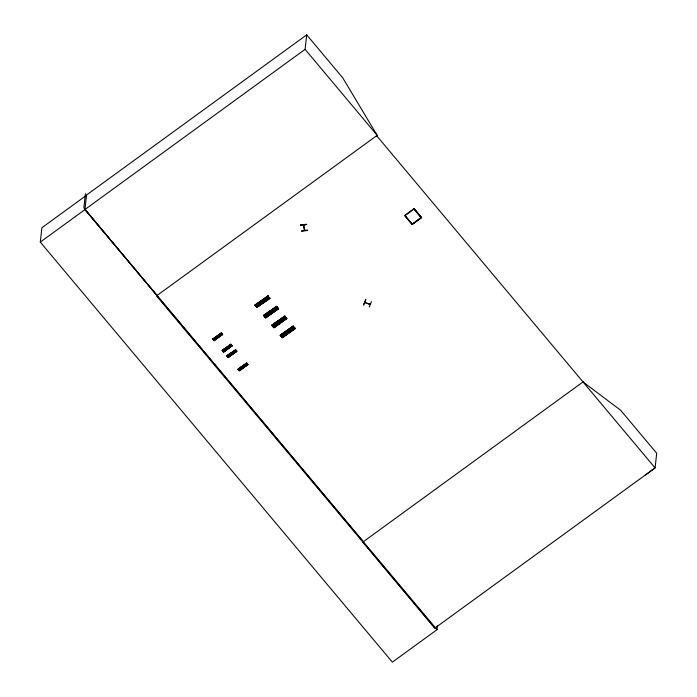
<?xml version="1.0" encoding="UTF-8"?>
<svg xmlns="http://www.w3.org/2000/svg" width="697" height="697" viewBox="0 0 697 697"><rect width="100%" height="100%" fill="white"/><g stroke="black" fill="none" stroke-linecap="round" stroke-linejoin="round"><path stroke-width="1.05" d="M304.406 230.228C304.694 230.576 302.62 224.207 303.927 225.209M303.892 225.506L303.787 224.774M304.676 230.48L304.572 229.749M437.455 625.575L437.01 629.679L392.367 662.15L40.295 242.094L41.881 227.745L86.515 195.273M85.435 193.627L83.858 207.854L157.025 295.493M437.01 629.679L84.929 209.623L86.55 195.003L306.697 34.85L342.732 77.846L377.173 135.349L376.659 135.723L655.084 467.914L645.561 474.945M212.89 339.256L214.11 340.763L222.639 334.455L221.315 332.887L212.698 339.03L213.108 339.535L221.838 333.427M213.665 338.454L214.911 339.909M214.249 338.045L215.495 339.5M222.535 334.403L214.031 340.537L212.69 339.021M215.129 337.418L216.366 338.873M215.904 336.869L217.142 338.324M216.776 336.242L218.022 337.697M223.153 349.772L224.39 351.227M223.737 349.363L224.974 350.818M224.608 348.735L225.854 350.19M225.384 348.186L226.63 349.641M226.264 347.559L227.501 349.014M235.63 349.868L226.9 355.94L227.231 356.385L235.778 350.094L226.813 355.871L235.464 349.781M228.207 357.578L236.762 351.305L227.806 357.099L228.215 357.596L226.926 355.879M228.372 354.895L229.618 356.35M229.252 354.268L230.489 355.723M230.027 353.719L231.265 355.174M230.899 353.091L232.145 354.546M238.069 369.236L246.616 363.085L247.914 364.618L239.359 370.882L238.958 370.403L247.914 364.618L239.219 370.726L238.078 369.183L246.782 363.181M238.94 368.617L240.186 370.072M239.524 368.199L240.77 369.654M240.404 367.58L241.641 369.035M242.051 366.395L243.297 367.859M268.127 296.225L255.076 305.086M256.383 304.223L258.238 306.41M254.928 305.086L267.997 295.964L254.928 305.086L255.407 305.617L268.354 296.408L255.564 305.852L268.493 296.669L267.84 295.877L269.974 298.49L256.932 307.342M257.263 303.526L259.118 305.783M258.578 302.594L260.425 304.85M259.737 301.766L261.593 304.023M261.053 300.834L262.9 303.09M264.991 314.408L266.838 316.665M265.862 313.789L267.718 316.046M267.169 312.927L269.025 315.114M268.336 312.021L270.192 314.277M269.652 311.089L271.499 313.345M271.961 325.229L284.89 316.177L286.72 318.381L273.93 327.825L286.807 318.59M273.268 324.366L275.123 326.553M274.148 323.669L276.003 325.926M376.702 135.784L377.225 135.41L305.094 49.348L306.697 34.85M275.463 322.737L277.31 324.994M276.622 321.909L278.478 324.166M277.937 320.977L279.785 323.234M280.351 335.24L293.28 326.187L295.249 328.644L282.311 337.836L280.194 335.222L293.115 326.03L293.768 326.823L280.839 336.006L280.22 335.266M281.658 334.377L283.513 336.564M282.538 333.68L284.393 335.937M282.207 337.496L295.119 328.453L294.596 327.86L281.675 337.06L281.963 337.4L295.11 328.383L282.18 337.618L294.857 328.182M283.853 332.748L285.7 335.004M285.012 331.99L286.868 334.177M286.328 330.988L288.175 333.244M300.66 225.236L306.654 224.443L300.677 225.157M301.557 230.916L307.534 230.045M303.779 224.713L304.711 230.184M304.371 229.775L304.397 230.472M363.555 304.894L365.742 299.675M364.775 302.028L364.766 302.515L364.914 302.019M365.394 302.324L365.306 302.167M369.218 307.089L371.466 301.757M369.907 303.936L369.698 304.406L369.819 303.962M370.185 304.345L370.29 304.084M405.062 215.661L412.145 224.12L421.093 217.499L414.009 209.039L405.062 215.661L412.145 224.12M412.093 224.556L421.572 217.551L414.062 208.603L404.6 215.486L412.093 224.556L421.572 217.551M414.009 209.039L421.093 217.499M414.062 208.603L421.554 217.673M363.599 304.938L365.838 299.597M364.749 302.237L365.376 302.472M305.094 49.348L84.947 209.501L363.381 541.7M40.295 242.094L84.929 209.623M377.173 135.349L156.503 295.877L434.937 628.067L655.084 467.914L656.705 453.268L620.67 410.272L583.014 381.921M583.528 381.547L362.858 542.074L434.754 628.197M268.249 296.373L255.285 305.521L255.572 305.861M257.036 307.673L256.4 306.907L269.321 297.697L269.844 298.299M256.444 306.95L269.469 297.793M256.679 307.238L269.565 298.002M269.809 298.255L256.766 307.342L269.678 298.142M212.777 339.09L221.507 333.018M212.855 339.221L221.507 333.122L222.221 333.889M213.099 339.517L221.663 333.288L213.125 339.552M213.683 340.249L222.395 334.168L213.674 340.241L214.092 340.746M213.866 340.467L222.552 334.29M263.684 315.48L276.482 306.201L278.565 308.754L265.618 317.919L278.556 308.745M276.7 306.462L263.527 315.34M276.848 306.636L264.041 315.924M277.066 306.907L264.154 316.116L276.953 306.663L264.006 315.88L263.675 315.34L265.644 317.945M265.165 317.309L277.964 308.022L278.443 308.553L265.383 317.632L278.408 308.51M265.121 317.257L278.199 308.309M278.208 308.309L264.999 317.17M230.794 344.205L222.186 350.347L222.596 350.852L231.23 344.736L230.794 344.205L232.127 345.773L223.589 352.081L223.171 351.567L232.127 345.773L223.598 352.081L232.136 345.817M230.995 344.335L222.177 350.338L231.143 344.562L222.5 350.704M222.578 350.835L231.326 344.745M223.162 351.549L231.796 345.451M232.031 345.607L223.267 351.61M235.778 350.094L227.248 356.402M227.239 356.394L235.961 350.277M271.813 325.229L284.881 316.116L285.378 316.813L272.449 325.996L271.804 325.211L273.79 327.607L286.72 318.381L286.206 317.849L273.276 327.032L273.686 327.538L286.72 318.372M271.847 325.272L284.733 316.037M236.344 350.739L235.891 350.33M272.083 325.56L285.012 316.368M227.884 357.16L236.536 351.061M285.239 316.551L272.309 325.778M227.989 357.317L236.675 351.14M286.354 317.937L273.276 327.032L286.484 318.189M286.45 318.146L273.546 327.363L286.728 318.442M280.238 335.283L293.271 326.126L280.473 335.571M280.682 335.771L293.629 326.562L280.717 335.815M281.719 337.104L294.744 327.947M238.052 369.253L246.686 363.102L246.999 363.555L246.607 363.076M237.973 369.183L238.383 369.689L247.113 363.581M247.496 364.043L247.043 363.642M238.949 370.395L247.592 364.287M247.827 364.453L239.054 370.455M300.668 225.305L306.645 224.565M300.625 225.009L306.602 224.268M301.601 231.195L307.577 230.454M370.159 304.554L364.67 302.42M370.307 304.371L364.775 302.489M256.4 306.907L269.347 297.741M281.675 337.06L294.596 327.86M222.395 334.168L222.709 334.621M228.146 357.439L236.762 351.314L235.438 349.737L235.847 350.251M236.518 351.018L236.832 351.471M238.313 369.532L246.93 363.398L238.4 369.706M370.368 304.389L369.732 304.38M291.947 327.067L293.794 329.324M283.557 317.057L285.404 319.313M275.271 307.168L277.118 309.424M266.672 296.905L268.519 299.161M255.076 305.155L256.923 307.412M245.91 363.799L246.947 365.071M245.806 363.729L247.043 365.237M230.019 344.893L231.247 346.4M234.654 350.425L235.891 351.933M220.531 333.575L221.768 335.083M221.315 332.905L221.724 333.401M222.282 350.347L223.51 351.898L222.282 350.347M227.797 355.261L229.025 356.812L227.797 355.261M241.179 366.97L242.417 368.53L241.179 366.97M216.549 337.095L217.377 337.426L216.549 337.095M226.037 348.413L226.865 348.735L226.037 348.413M230.672 353.945L231.5 354.268L230.672 353.945M241.824 367.249L242.652 367.58L241.824 367.249"/></g></svg>
